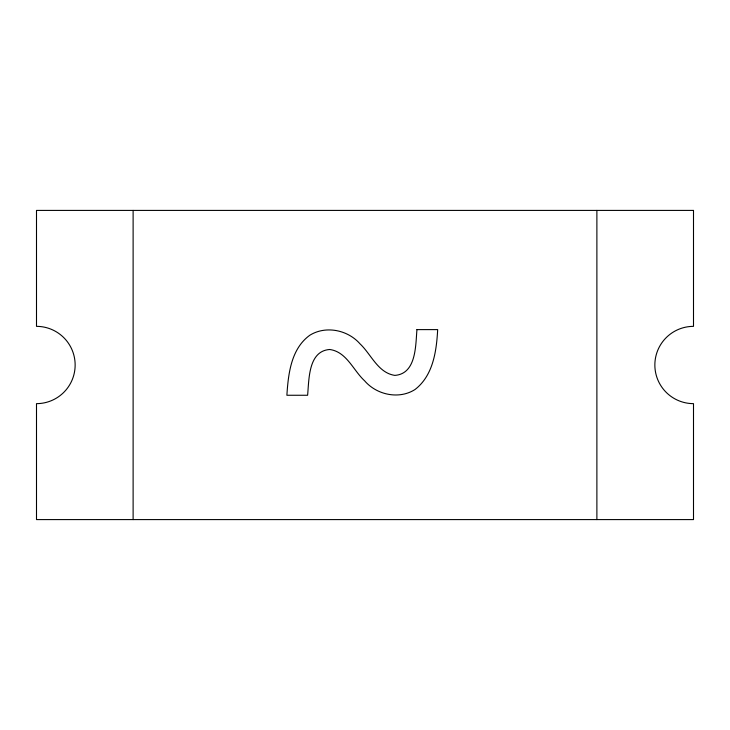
<?xml version="1.0" encoding="UTF-8"?>
<svg xmlns="http://www.w3.org/2000/svg" width="730" height="730" viewBox="0 0 730 730"><rect width="100%" height="100%" fill="white"/><g stroke="black" fill="none" stroke-linecap="round" stroke-linejoin="round"><path stroke-width="1.09" d="M596.885 210.413L596.885 519.587M133.115 210.413L133.115 519.587M416.94 329.613C415.562 345.409 416.438 373.787 394.857 375.393C377.939 372.875 371.287 354.433 359.99 343.812C347.799 329.923 325.835 325.334 309.83 335.234C291.024 348.794 288.268 373.97 286.881 395.259L307.613 395.259C309.1 379.527 308.179 351.039 329.704 349.488C346.695 351.796 353.21 370.356 364.626 380.823C376.735 394.966 399.118 399.748 415.087 389.464C433.228 375.43 436.513 350.957 437.671 329.613L416.94 329.613M693.5 210.413L36.5 210.413L36.5 326.356A38.644 38.644 0 0 1 75.144 365A38.644 38.644 0 0 1 36.5 403.644L36.5 519.587L693.5 519.587L693.5 403.644A38.644 38.644 0 0 1 654.856 365A38.644 38.644 0 0 1 693.5 326.356L693.5 210.413"/></g></svg>
